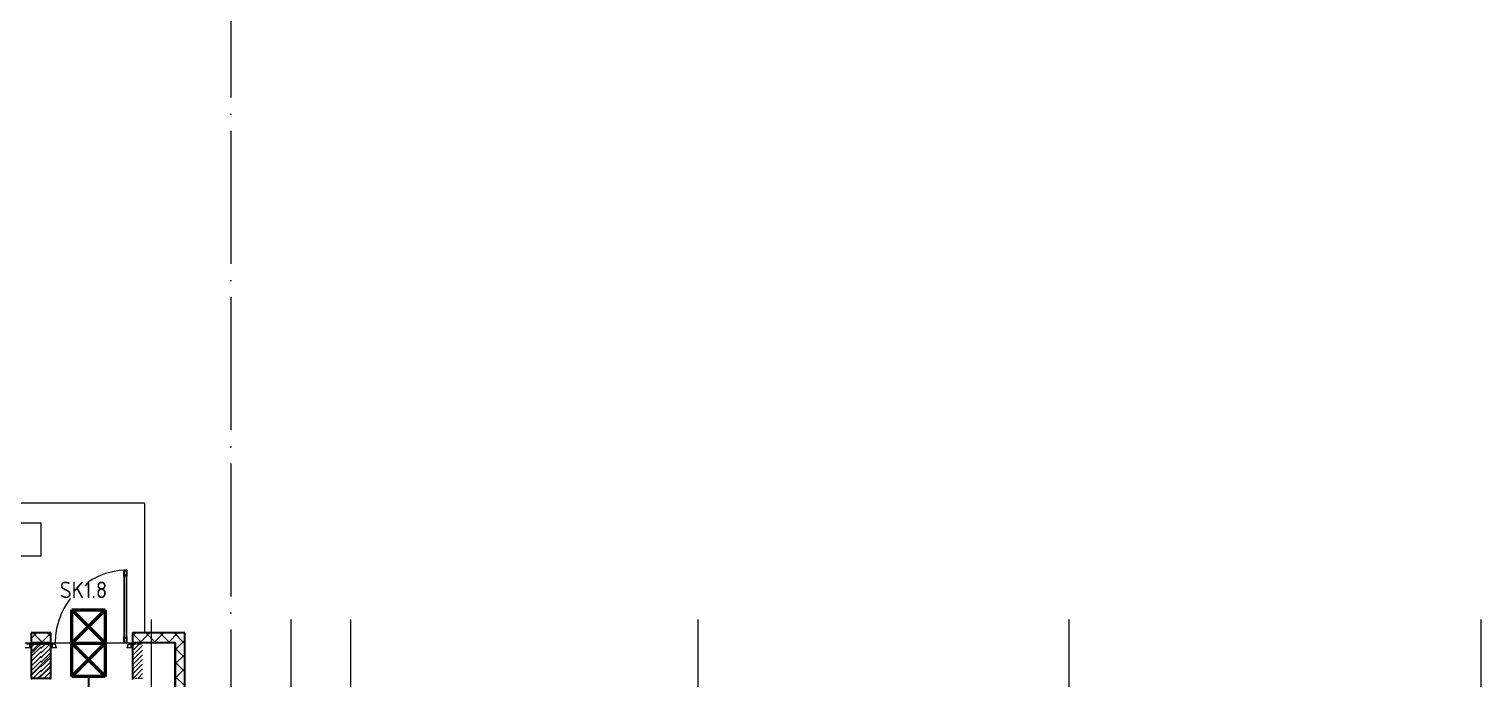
# Model space of a CAD drawing. Header units: millimetres. Extents: x -325553 to 627452, y -28539 to 738858.
# Drawn here: x -20496 to 1341, y 629174 to 638947 of the extents above; entities that cross this region are included whole.
import ezdxf

# ---------------------------------------------------------------- set-up
doc = ezdxf.new("R2010")
doc.units = ezdxf.units.MM
doc.set_wipeout_variables(frame=1)
doc.linetypes.add('ADSK_Линия сетки', pattern=[25, 20, -2.5, 0, -2.5])
doc.linetypes.add('ADSK_Штриховая_ш2 п1_5', pattern=[4.5, 3, -1.5])
for name, color, linetype, lineweight in [('RC-Линии_связи-Адресные', 5, 'Continuous', 30), ('Аннотация', 7, 'Continuous', 18), ('Двери', 252, 'Continuous', 9), ('Маркировка Не АУ', 7, 'Continuous', 25), ('НО СКУД', 7, 'Continuous', 50), ('Оси', 252, 'Continuous', 9), ('Перекрытие', 252, 'Continuous', 18), ('Стены внутренние', 7, 'Continuous', 18), ('Стены наружные', 7, 'Continuous', 18), ('Стены штриховка', 7, 'Continuous', 9)]:
    doc.layers.add(name, color=color, linetype=linetype, lineweight=lineweight)
doc.layers.add('Двери открывание', color=7, linetype='Continuous', lineweight=9, true_color=0xc0c0c0)
doc.styles.add('ISOCPEUR', font='isocpeur.ttf', dxfattribs={"width": 0.9, "height": 350})

# ---------------------------------------------------------------- blocks, each defined once
blk = doc.blocks.new('1 этаж')
at = {"layer": 'Двери', "lineweight": 18, "true_color": 0x636466}
h = blk.add_hatch(dxfattribs=at)
h.set_pattern_fill('FP_2', color=251, style=0, pattern_type=2)
h.set_pattern_definition([(45, (-20735.8, -3268.73), (-35.3553, 35.3553), [])])
h.paths.add_polyline_path([(-19511, -3524), (-19511, -3014), (-19661, -3014), (-19661, -3524)])
h.paths.add_polyline_path([(-21561, -3524), (-21562, -3014), (-21711, -3014), (-21711, -3524), (-21562, -3524)])
h = blk.add_hatch(dxfattribs=at)
h.set_pattern_fill('FP_2', color=251, style=0, pattern_type=2)
h.set_pattern_definition([(45, (-18875.8, -3268.73), (-35.3553, 35.3553), [])])
h.paths.add_polyline_path([(-17986, -3524), (-17986, -3014), (-18136, -3014), (-18136, -3524)])
h.paths.add_polyline_path([(-19409, -3524), (-19366, -3524), (-19366, -3014), (-19516, -3014), (-19516, -3524)])
at = {"layer": 'Аннотация', "color": 251, "lineweight": 20, "true_color": 0x636466}
for p, q in [((-20817, -1188), (-19517, -1188)), ((-19517, -1188), (-19517, -1688)), ((-19517, -1688), (-20817, -1688))]:
    blk.add_line(p, q, dxfattribs=at)
at = {"layer": 'Двери', "color": 251, "lineweight": 30, "true_color": 0x636466}
for p, q in [((-18262, -1916), (-18270, -1916)), ((-18270, -1916), (-18270, -1992)), ((-18228, -1907), (-18262, -1907)), ((-18262, -1907), (-18262, -1916)), ((-18220, -1898), (-18228, -1898)), ((-18228, -1898), (-18228, -1907)), ((-18220, -1992), (-18220, -1898)), ((-18270, -1992), (-18253, -1992)), ((-18253, -1992), (-18253, -1974)), ((-18253, -1974), (-18229, -1974)), ((-18229, -1974), (-18229, -1992)), ((-18229, -1992), (-18220, -1992)), ((-18270, -2902), (-18270, -2978)), ((-18270, -2902), (-18253, -2902)), ((-18270, -2978), (-18262, -2978)), ((-18262, -2978), (-18262, -2987)), ((-18262, -2987), (-18228, -2987)), ((-18253, -2902), (-18253, -2920)), ((-18253, -2920), (-18229, -2920)), ((-18229, -2902), (-18220, -2902)), ((-18229, -2920), (-18229, -2902)), ((-18228, -2987), (-18228, -2996)), ((-18228, -2996), (-18220, -2996)), ((-18220, -2996), (-18220, -2902))]:
    blk.add_line(p, q, dxfattribs=at)
at = {"layer": 'Двери', "color": 251, "true_color": 0x636466}
for p, q in [((-18270, -1992), (-18270, -2902)), ((-18253, -2920), (-18253, -1974)), ((-18253, -1974), (-18229, -1974)), ((-18229, -1974), (-18229, -2920)), ((-18220, -2902), (-18220, -1992)), ((-19681, -3014), (-19730, -3014)), ((-19661, -3014), (-19681, -3014)), ((-19681, -3014), (-19681, -3064)), ((-19681, -3064), (-19681, -3014)), ((-19661, -3064), (-19661, -3014)), ((-19366, -3014), (-19366, -3064)), ((-19346, -3014), (-19366, -3014)), ((-19346, -3064), (-19346, -3014)), ((-19305, -3014), (-19346, -3014)), ((-19346, -3014), (-19346, -3064)), ((-19305, -3022), (-19305, -3014)), ((-19291, -3022), (-19305, -3022)), ((-19291, -3056), (-19291, -3022)), ((-19282, -3056), (-19291, -3056)), ((-19282, -3064), (-19282, -3056)), ((-18229, -2920), (-18253, -2920)), ((-18211, -3056), (-18220, -3056)), ((-18220, -3056), (-18220, -3064)), ((-18197, -3022), (-18211, -3022)), ((-18211, -3022), (-18211, -3056)), ((-18197, -3014), (-18197, -3022)), ((-18156, -3014), (-18197, -3014)), ((-18136, -3014), (-18156, -3014)), ((-18156, -3014), (-18156, -3064)), ((-18156, -3064), (-18156, -3014)), ((-18136, -3064), (-18136, -3014)), ((-19753, -3064), (-19681, -3064)), ((-19681, -3064), (-19661, -3064)), ((-19366, -3064), (-19346, -3064)), ((-19346, -3064), (-19282, -3064)), ((-18220, -3064), (-18156, -3064)), ((-18156, -3064), (-18136, -3064))]:
    blk.add_line(p, q, dxfattribs=at)
at = {"layer": 'Двери', "color": 251, "linetype": 'ADSK_Штриховая_ш2 п1_5', "true_color": 0x636466}
for p, q in [((-19511, -3014), (-19661, -3014)), ((-19661, -3014), (-19661, -3524)), ((-19366, -3014), (-19516, -3014)), ((-19366, -3524), (-19366, -3014)), ((-17986, -3014), (-18136, -3014)), ((-18136, -3014), (-18136, -3524)), ((-19661, -3524), (-19511, -3524)), ((-19516, -3524), (-19366, -3524)), ((-18136, -3524), (-17986, -3524))]:
    blk.add_line(p, q, dxfattribs=at)
at = {"layer": 'Двери открывание', "color": 251, "true_color": 0x636466}
blk.add_arc((-18202, -2996), 1098, 90.9393, 180, dxfattribs=at)
at = {"layer": 'Оси', "color": 251, "linetype": 'ADSK_Линия сетки', "ltscale": 100, "true_color": 0x636466}
for p, q in [((-16656, 32207), (-16656, -33770)), ((-17856, -2644), (-17856, -33770)), ((-15756, -2644), (-15756, -32500)), ((-14856, -2644), (-14856, -32500)), ((-9636, -2644), (-9636, -33770)), ((-4056, -2644), (-4056, -33770)), ((2144, -2644), (2144, -33770))]:
    blk.add_line(p, q, dxfattribs=at)
at = {"layer": 'Перекрытие', "color": 251, "ltscale": 100, "true_color": 0x636466}
for p, q in [((-17951, -892), (-21706, -892)), ((-17951, -2842), (-17951, -892)), ((-19753, -2994), (-19661, -2994)), ((-19366, -2994), (-18228, -2994)), ((-18220, -2994), (-18136, -2994))]:
    blk.add_line(p, q, dxfattribs=at)
at = {"layer": 'Стены внутренние', "color": 251, "lineweight": 30, "true_color": 0x636466}
for p, q in [((-19366, -2842), (-19661, -2842)), ((-19661, -2842), (-19661, -2984)), ((-19366, -2984), (-19366, -2842)), ((-17349, -2842), (-18136, -2842)), ((-18136, -2842), (-18136, -2984)), ((-18136, -2994), (-18136, -3544)), ((-17501, -2994), (-18051, -2994)), ((-17349, -4794), (-17349, -2842))]:
    blk.add_line(p, q, dxfattribs=at)
at = {"layer": 'Стены внутренние', "color": 251, "true_color": 0x636466}
for p, q in [((-19661, -2994), (-19661, -3014)), ((-19366, -3014), (-19366, -2994)), ((-18051, -2994), (-18136, -2994)), ((-17501, -4794), (-17501, -2994)), ((-17491, -2994), (-17501, -2994)), ((-19661, -3524), (-19661, -3544)), ((-19366, -3544), (-19366, -3524))]:
    blk.add_line(p, q, dxfattribs=at)
at = {"layer": 'Стены внутренние', "color": 251, "linetype": 'Continuous', "lineweight": 9, "true_color": 0x636466}
for p, q in [((-19659, -2929), (-19574, -2844)), ((-19494, -2984), (-19634, -2844)), ((-19502, -2984), (-19368, -2850)), ((-19368, -2898), (-19422, -2844)), ((-19367, -2984), (-19368, -2982)), ((-18134, -2889), (-18089, -2844)), ((-18009, -2984), (-18134, -2859)), ((-18017, -2984), (-17877, -2844)), ((-17797, -2984), (-17937, -2844)), ((-17805, -2984), (-17665, -2844)), ((-17585, -2984), (-17725, -2844)), ((-17687, -2842), (-17688, -2844)), ((-17593, -2984), (-17453, -2844)), ((-17363, -2994), (-17513, -2844)), ((-17501, -3104), (-17390, -2994)), ((-17390, -2994), (-17351, -2954)), ((-17351, -3006), (-17363, -2994)), ((-17351, -3218), (-17501, -3068)), ((-17501, -3316), (-17351, -3166)), ((-17351, -3430), (-17501, -3280)), ((-17501, -3528), (-17351, -3378)), ((-17351, -3642), (-17501, -3492))]:
    blk.add_line(p, q, dxfattribs=at)
at = {"layer": 'Стены наружные', "color": 251, "lineweight": 30, "true_color": 0x636466}
for p, q in [((-19661, -2984), (-19661, -2994)), ((-19661, -2994), (-19366, -2994)), ((-19366, -3014), (-19661, -3014)), ((-19661, -3014), (-19661, -3524)), ((-19366, -2994), (-19366, -2984)), ((-19366, -3524), (-19366, -3014)), ((-18136, -2984), (-18136, -2994)), ((-17491, -4642), (-17491, -2994)), ((-19661, -3524), (-19366, -3524))]:
    blk.add_line(p, q, dxfattribs=at)
at = {"layer": 'Стены наружные', "color": 251, "linetype": 'Continuous', "lineweight": 9, "true_color": 0x636466}
for p, q in [((-19661, -3160), (-19514, -3014)), ((-17491, -3004), (-17501, -3004)), ((-19661, -3475), (-19366, -3180)), ((-17491, -3104), (-17501, -3104)), ((-17491, -3204), (-17501, -3204)), ((-19553, -3524), (-19366, -3337)), ((-17491, -3304), (-17501, -3304)), ((-17491, -3404), (-17501, -3404)), ((-17491, -3504), (-17501, -3504))]:
    blk.add_line(p, q, dxfattribs=at)
at = {"layer": 'Стены штриховка', "color": 251, "true_color": 0x636466}
for p, q in [((-19661, -2984), (-19366, -2984)), ((-19368, -2844), (-19659, -2844)), ((-19659, -2844), (-19659, -2984)), ((-19368, -2984), (-19368, -2844)), ((-18136, -2984), (-17501, -2984)), ((-18134, -2844), (-18134, -2984)), ((-17349, -2844), (-18134, -2844)), ((-17501, -2984), (-17501, -2994)), ((-17351, -4644), (-17351, -2842))]:
    blk.add_line(p, q, dxfattribs=at)
blk = doc.blocks.new('сс')
at = {"color": 1}
blk.add_wipeout([(449226, 14732), (448226, 14732), (448226, 15232), (449226, 15232)], dxfattribs=at).dxf.layer = 'НО СКУД'
at = {"layer": 'НО СКУД', "color": 1}
for p, q in [((448226, 15232), (449226, 15232)), ((448226, 14732), (448226, 15232)), ((448726, 15232), (448226, 14732)), ((448726, 14732), (448226, 15232)), ((448726, 15232), (448726, 14732)), ((449226, 15232), (448726, 14732)), ((449226, 14732), (448726, 15232)), ((449226, 15232), (449226, 14732)), ((449226, 14732), (448226, 14732))]:
    blk.add_line(p, q, dxfattribs=at)
at = {"layer": 'НО СКУД', "color": 1, "ltscale": 30}
blk.add_line((449226, 15232), (449226, 14732), dxfattribs=at)

msp = doc.modelspace()

# ---------------------------------------------------------------- linework, layer by layer
at = {"layer": 'RC-Линии_связи-Адресные'}
msp.add_line((-19603.5, 629211.3), (-19603.5, 628926.4), dxfattribs=at)

# ---------------------------------------------------------------- block references
msp.add_blockref('1 этаж', (-802.7, 632710.4))

# ---------------------------------------------------------------- next in the draw order: block references
at = {"layer": 'RC-Линии_связи-Адресные', "rotation": 90}
msp.add_blockref('сс', (-4621.2, 180985.3), dxfattribs=at)

# ---------------------------------------------------------------- next in the draw order: texts
at = {"layer": 'Маркировка Не АУ', "insert": (-19676.8, 630513.9), "char_height": 250, "width": 1035.25, "attachment_point": 5, "style": 'ISOCPEUR', "bg_fill": 3, "box_fill_scale": 1, "bg_fill_color": 256, "bg_fill_transparency": 0}
msp.add_mtext('SK1.8', dxfattribs=at)

doc.saveas('drawing.dxf')
